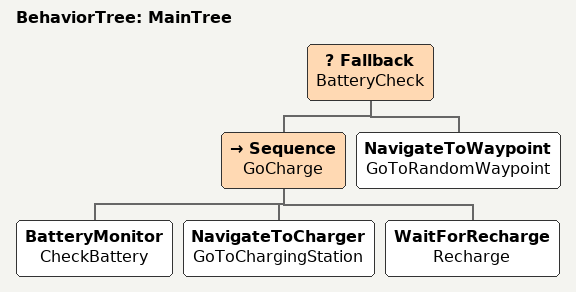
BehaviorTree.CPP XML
<root main_tree_to_execute="MainTree">
  <BehaviorTree ID="MainTree">
    <Fallback name="BatteryCheck">
      <Sequence name="GoCharge">
        <BatteryMonitor name="CheckBattery"/>
        <NavigateToCharger name="GoToChargingStation"/>
        <WaitForRecharge name="Recharge"/>
      </Sequence>
      <NavigateToWaypoint name="GoToRandomWaypoint"/>
    </Fallback>
  </BehaviorTree>
</root>
